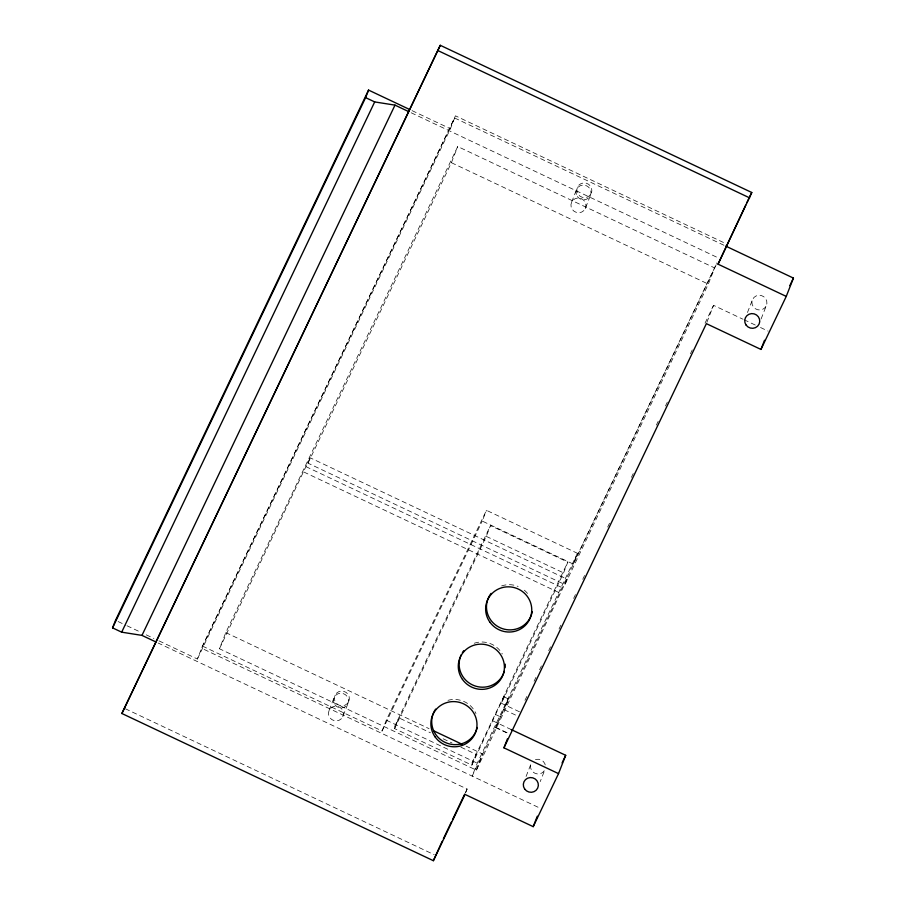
<?xml version="1.0" encoding="UTF-8"?>
<svg xmlns="http://www.w3.org/2000/svg" width="906" height="906" viewBox="0 0 906 906"><rect width="100%" height="100%" fill="white"/><g stroke="black" fill="none" stroke-linecap="round" stroke-linejoin="round"><path stroke-width="0.68" stroke-dasharray="4.53 3.4" d="M519.489 711.81L501.369 703.249L503.985 696.533L508.526 698.685L495.718 727.643L508.062 733.475M495.718 727.643L508.526 698.685M159.014 640.882L197.383 659.013L202.457 646.091L455.48 115.832L726.057 243.703M567.065 579.194L476.397 770.168L219.456 648.753L225.798 632.592L457.734 146.534L714.664 267.95L708.333 284.11L564.948 584.585L308.017 463.17L310.135 457.779L567.065 579.194L564.948 584.585M219.456 648.753L310.135 457.779M197.383 659.013L450.418 128.765L455.48 115.832M308.017 463.17L451.403 162.695L457.734 146.534M329.138 710.293L335.05 695.208M342.785 716.737A7.542 7.339 21.4 0 0 335.288 706.17A7.542 7.339 21.4 0 0 329.818 717.643A7.542 7.339 21.4 0 0 342.785 716.737L348.697 701.652A7.542 7.339 21.4 0 0 341.2 691.085A7.542 7.339 21.4 0 0 335.73 702.558A7.542 7.339 21.4 0 0 348.697 701.652M571.629 202.14L577.541 187.055M585.276 208.584A7.542 7.339 21.4 0 0 577.779 198.006A7.542 7.339 21.4 0 0 572.298 209.49A7.542 7.339 21.4 0 0 585.276 208.584L591.176 193.499A7.542 7.339 21.4 0 0 583.691 182.921A7.542 7.339 21.4 0 0 578.209 194.405A7.542 7.339 21.4 0 0 591.176 193.499M202.457 646.091L382.083 730.972L386.296 720.191L486.454 510.305L577.405 553.283L573.181 564.053L482.241 521.075L486.454 510.305M503.985 696.533L471.856 765.117L394.552 728.583L398.765 717.812L430.452 732.784M394.552 728.583L486.273 536.363L490.497 525.593L567.802 562.128L563.577 572.898L501.369 703.249M471.856 765.117L476.08 754.347L460.871 747.156M465.854 792.263L467.122 789.035L158.165 643.034M577.405 553.283L477.247 763.169L472.185 776.102L497.485 723.079M476.397 770.168L482.728 754.007L466.114 746.159M526.069 776.465L531.199 763.373A7.542 7.339 21.4 0 0 534.857 773.226A7.542 7.339 21.4 0 0 544.846 769.828L540.225 781.595M706.884 322.332L713.554 305.322L742.739 319.116M747.473 312.491L752.603 299.41M761.119 318.935L766.238 305.854A7.542 7.339 21.4 0 0 758.752 295.277A7.542 7.339 21.4 0 0 753.271 306.76A7.542 7.339 21.4 0 0 766.238 305.854M382.083 730.972L482.241 521.075M394.552 726.646L490.497 525.593M471.856 763.18L567.802 562.128M573.181 564.053L716.918 262.842M505.922 705.4L716.68 263.725M465.288 792.852L467.122 789.035M524.959 700.349L526.794 696.521M534.087 681.233L535.91 677.405M539.568 669.76L541.392 665.944M548.685 650.644L550.52 646.827M559.036 628.99L560.859 625.163M573.634 598.402L575.457 594.585M582.762 579.285L584.585 575.469M607.7 527.043L609.523 523.226M631.425 477.349L633.249 473.532M656.363 425.107L658.198 421.279M665.491 405.99L667.314 402.173M690.44 353.748L692.263 349.92M705.038 323.159L713.554 305.322M723.939 245.254L454.642 117.995L201.608 648.243L540.395 808.333M412.049 110.634L450.418 128.765M411.199 112.786L717.597 257.576M451.403 162.695L708.333 284.11M744.007 319.716L755.434 325.118M760.508 327.508L768.118 331.109M486.273 536.363L563.577 572.898M305.911 466.624L562.853 588.028M303.804 472.003L560.735 593.419M503.906 696.793L508.459 698.934M504.234 709.715L516.567 715.536M495.469 714.46L500.021 716.612M492.943 720.927L511.131 729.523M495.797 727.382L508.13 733.214M225.798 632.592L429.036 728.639M443.125 738.775L451.992 742.965M386.296 720.191L477.247 763.169M118.086 621.55L125.764 625.174M127.044 625.774L141.109 632.422M146.228 634.846L153.895 638.47M125.266 708.718L434.212 854.709M535.435 759.636A7.542 7.339 21.4 0 1 545.514 766.08M501.607 585.91A23.137 22.514 21.4 0 1 518.141 586.465M524.325 590.202A23.137 22.514 21.4 0 1 528.402 594.619M474.257 643.237A23.137 22.514 21.4 0 1 502.32 653.962M447.983 700.327A23.137 22.514 21.4 0 1 475.978 713.566M577.371 196.557A7.542 7.339 21.4 0 0 590.338 195.651A7.542 7.339 21.4 0 0 582.841 185.084A7.542 7.339 21.4 0 0 577.371 196.557M334.88 704.721A7.542 7.339 21.4 0 0 347.847 703.815A7.542 7.339 21.4 0 0 340.362 693.237A7.542 7.339 21.4 0 0 334.88 704.721"/><path stroke-width="1.36" d="M503.951 747.835L706.374 323.646L760.949 349.433L786.249 296.398L718.039 264.167L751.776 192.502L440.271 45.3L121.88 713.498L433.374 860.7L465.005 794.415L533.215 826.657L558.526 773.622L503.951 747.835L507.394 738.9M155.617 641.833L141.97 635.389L121.676 632.173L112.571 627.881L115.526 620.338L368.561 90.09L409.489 109.422M112.571 627.881L365.605 97.633L368.561 90.09M121.88 713.498L440.271 45.3M433.374 860.7L442.185 841.289M718.039 264.167L745.695 205.243M533.215 826.657L537.315 816.181M558.526 773.622L565.695 755.31L511.131 729.523M760.949 349.433L764.528 340.271M786.249 296.398L793.43 278.085L725.672 246.07M121.676 632.173L374.699 101.925L395.005 105.13L408.64 111.585M141.97 635.389L395.005 105.13M443.396 838.741L451.301 822.172M452.524 819.624L464.687 794.132M746.906 202.695L751.776 192.502M562.082 762.886L565.695 755.31M789.806 285.662L793.43 278.085M438.164 50.691L749.658 197.893M365.605 97.633L374.699 101.925M434.155 731.051L462.275 744.347M477.258 727.484A23.137 22.514 21.4 0 1 445.627 742.626A23.137 22.514 21.4 0 1 435.627 709.104M532.252 611.561A23.137 22.514 21.4 0 1 500.384 627.858A23.137 22.514 21.4 0 1 491.097 593.373M504.359 671.187A23.137 22.514 21.4 0 1 474.155 685.638A23.137 22.514 21.4 0 1 461.267 654.721M462.388 652.648A23.137 22.514 21.4 0 1 463.747 650.701M505.231 664.177A23.137 22.514 21.4 0 1 505.072 667.733M524.687 789.047A7.542 7.339 21.4 0 0 537.666 788.141A7.542 7.339 21.4 0 0 530.169 777.563A7.542 7.339 21.4 0 0 524.687 789.047M746.091 325.073A7.542 7.339 21.4 0 0 759.058 324.167A7.542 7.339 21.4 0 0 751.572 313.601A7.542 7.339 21.4 0 0 746.091 325.073M435.073 736.861A23.137 22.514 21.4 0 0 474.846 734.087A23.137 22.514 21.4 0 0 451.868 701.652A23.137 22.514 21.4 0 0 435.073 736.861M489.84 622.094A23.137 22.514 21.4 0 0 529.614 619.319A23.137 22.514 21.4 0 0 506.635 586.884A23.137 22.514 21.4 0 0 489.84 622.094M462.479 679.421A23.137 22.514 21.4 0 0 502.264 676.646A23.137 22.514 21.4 0 0 479.285 644.211A23.137 22.514 21.4 0 0 462.479 679.421"/></g></svg>
